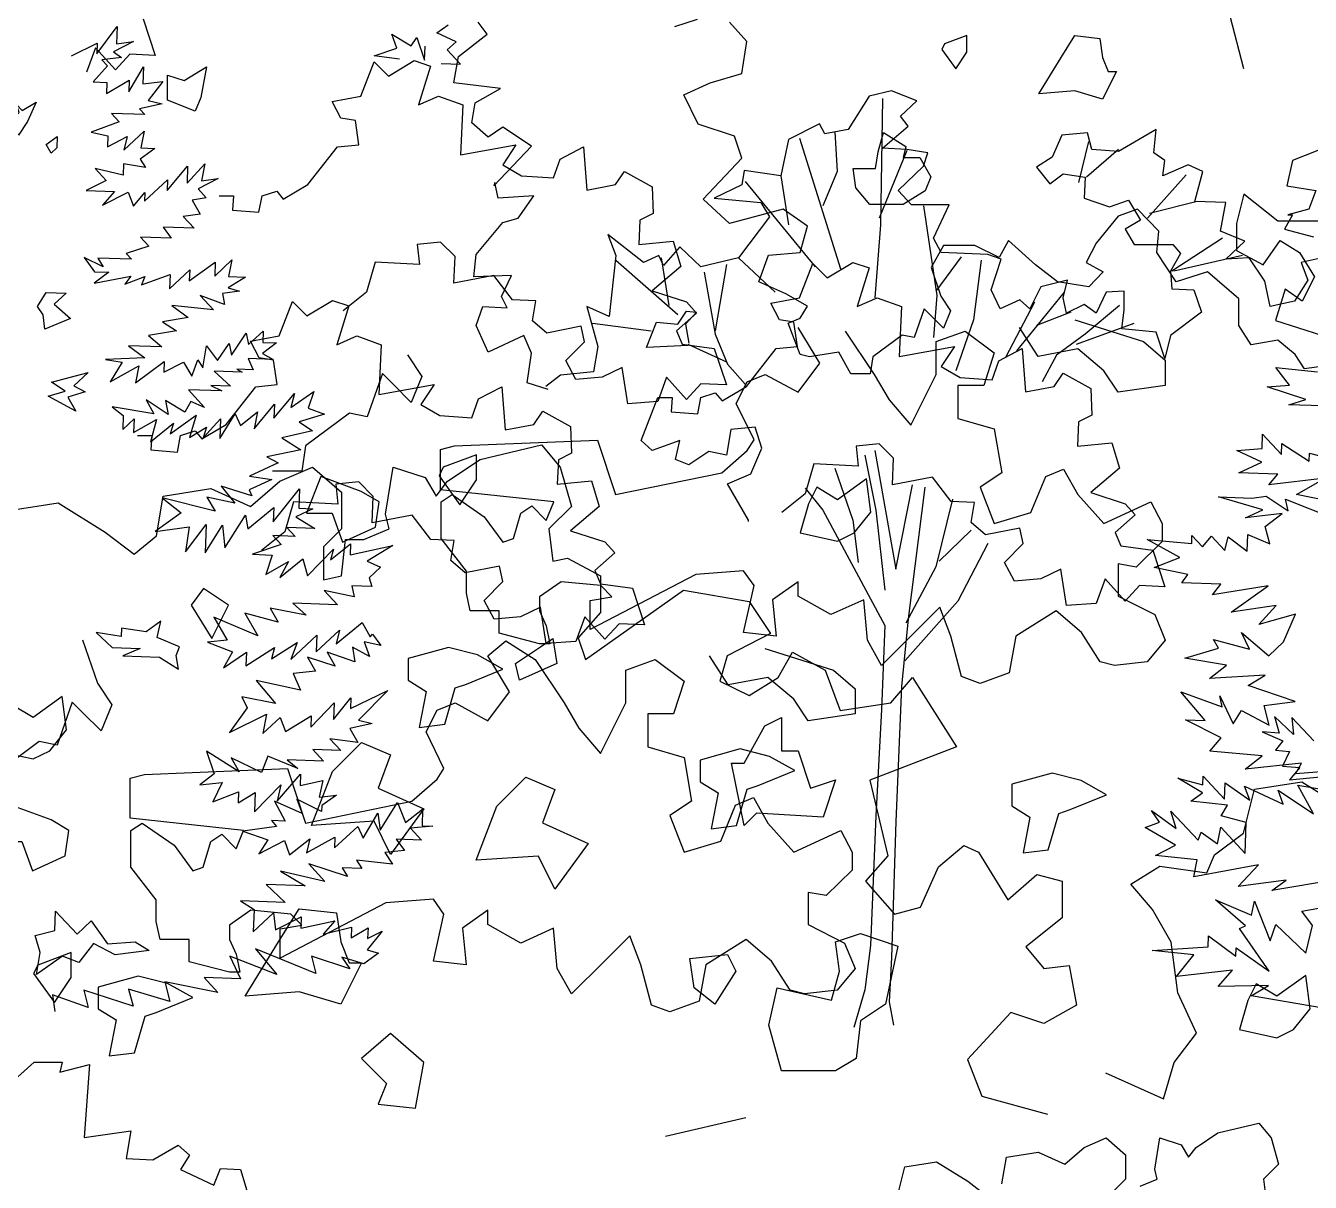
# Model space of a CAD drawing. Header units: inches. Extents: x -11 to 128, y 7 to 56.
# Drawn here: x 41.418 to 41.967, y 23.315 to 23.81 of the extents above; entities that cross this region are included whole.
import ezdxf

# ---------------------------------------------------------------- set-up
doc = ezdxf.new("R2010")
doc.units = ezdxf.units.IN
doc.header["$MEASUREMENT"] = 0
doc.layers.add('CAY', color=94, linetype='Continuous')
doc.layers.add('CAY-3', color=61, linetype='Continuous')
picture_1 = doc.add_image_def('image1.jpg', size_in_pixel=(1680, 1093))

# ---------------------------------------------------------------- blocks, each defined once
blk = doc.blocks.new('A$C76451831')
at = {"layer": 'CAY'}
for p, q in [((1479.9, 1929.8), (1538.3, 1944)), ((1538.3, 1944), (1555.9, 1922.7)), ((1288.9, 1909.2), (1320.1, 1922.7)), ((1320.1, 1922.7), (1347.8, 1898.6)), ((1389.7, 1877.9), (1396.8, 1922.7)), ((1396.8, 1922.7), (1427.4, 1912.7)), ((1448.6, 1909.2), (1479.9, 1929.8)), ((1555.9, 1922.7), (1566.6, 1885)), ((1261.1, 1885), (1288.9, 1909.2)), ((1427.4, 1912.7), (1438, 1895)), ((1438, 1895), (1448.6, 1909.2)), ((1178, 1895), (1223.4, 1902.1)), ((1223.4, 1902.1), (1261.1, 1885)), ((1347.8, 1898.6), (1347.8, 1863.8)), ((1033, 1881.5), (1077.8, 1888.5)), ((1077.8, 1888.5), (1122.6, 1860.8)), ((1171.5, 1857.3), (1178, 1895)), ((1566.6, 1885), (1545.3, 1863.8)), ((1393.2, 1863.8), (1389.7, 1877.9)), ((1122.6, 1860.8), (1150.3, 1839.6)), ((1347.8, 1863.8), (1330.7, 1846.6)), ((1369, 1853.7), (1393.2, 1863.8)), ((1545.3, 1863.8), (1548.9, 1833.1)), ((1150.3, 1839.6), (1171.5, 1857.3)), ((1347.8, 1818.9), (1351.4, 1853.7)), ((1351.4, 1853.7), (1369, 1853.7)), ((1330.7, 1846.6), (1330.7, 1815.4)), ((1548.9, 1833.1), (1563, 1836)), ((1563, 1836), (1594.3, 1818.9)), ((1330.7, 1815.4), (1347.8, 1818.9)), ((1594.3, 1818.9), (1594.3, 1784.1)), ((1580.1, 1739.3), (1673.3, 1805.4)), ((1673.3, 1805.4), (1735.8, 1794.7)), ((1735.8, 1794.7), (1756.4, 1764.1)), ((1594.3, 1784.1), (1573, 1759.9)), ((1756.4, 1764.1), (1715.1, 1742.8)), ((1573, 1759.9), (1580.1, 1739.3)), ((1715.1, 1742.8), (1708.1, 1718.6)), ((1763.5, 1722.2), (1777.1, 1746.4)), ((1777.1, 1746.4), (1808.3, 1729.3)), ((1808.3, 1729.3), (1822.5, 1690.9)), ((1708.1, 1718.6), (1735.8, 1705.1)), ((1735.8, 1705.1), (1763.5, 1722.2)), ((1870.8, 1698), (1891.4, 1722.2)), ((1891.4, 1722.2), (1933.3, 1656.1)), ((1822.5, 1690.9), (1870.8, 1698)), ((2236.3, 1685.2), (2240.6, 1669.3)), ((2254.4, 1667.9), (2236.3, 1685.2)), ((2252.8, 1684.1), (2254.4, 1667.9)), ((2273.6, 1662), (2252.8, 1684.1)), ((2224.6, 1670.4), (2244.1, 1661.9)), ((2240.6, 1669.3), (2224.6, 1670.4)), ((1933.3, 1656.1), (1850.8, 1624.3)), ((2244.1, 1661.9), (2237.2, 1653)), ((2237.2, 1653), (2250.5, 1651.6)), ((2250.5, 1651.6), (2243.7, 1637.7)), ((2243.7, 1637.7), (2260.2, 1636.6)), ((2260.2, 1636.6), (2250.4, 1624.7)), ((2250.4, 1624.7), (2279.7, 1627.6)), ((1850.8, 1624.3), (1867.9, 1552.3)), ((2206.7, 1573.9), (2217.3, 1615.8)), ((2217.3, 1615.8), (2262.1, 1622.8)), ((2262.1, 1622.8), (2306.9, 1595.1)), ((2179, 1553.2), (2206.7, 1573.9)), ((1916.2, 1541.7), (1940.4, 1562.3)), ((1940.4, 1562.3), (1954.5, 1555.8)), ((1954.5, 1555.8), (1982.2, 1510.4)), ((1867.9, 1552.3), (1846.6, 1528.1)), ((1899.1, 1503.3), (1916.2, 1541.7)), ((2099.4, 1525.5), (2127.1, 1542.6)), ((2127.1, 1542.6), (2171.9, 1536.1)), ((2171.9, 1536.1), (2179, 1553.2)), ((1982.2, 1510.4), (2010, 1534.6)), ((2010, 1534.6), (2034.1, 1528.1)), ((1846.6, 1528.1), (1874.3, 1496.9)), ((2034.1, 1528.1), (2034.1, 1493.3)), ((2120, 1501.3), (2099.4, 1525.5)), ((1874.3, 1496.9), (1899.1, 1503.3)), ((2034.1, 1493.3), (1999.3, 1465.6)), ((2137.7, 1470.1), (2120, 1501.3)), ((2144.2, 1421.7), (2137.7, 1470.1)), ((1999.3, 1465.6), (2016.4, 1445)), ((2016.4, 1445), (2040.6, 1447.9)), ((2040.6, 1447.9), (2047.7, 1410.1)), ((2161.9, 1383.3), (2144.2, 1421.7)), ((2047.7, 1410.1), (2016.4, 1392.5)), ((1985.2, 1403.1), (1943.9, 1358.2)), ((2016.4, 1392.5), (1985.2, 1403.1)), ((2140.7, 1355.6), (2161.9, 1383.3)), ((1943.9, 1358.2), (1957.5, 1323.4)), ((2130.6, 1320.8), (2140.7, 1355.6)), ((2075.2, 1345.6), (2130.6, 1320.8)), ((1957.5, 1323.4), (2020, 1306.3)), ((1732.8, 1302.8), (1656.2, 1285.1)), ((5529.1, 946.6), (5540.7, 911.8)), ((6056.8, 945.8), (6035.2, 938.9)), ((5485, 913.1), (5504.5, 939.2)), ((5504.5, 939.2), (5503.9, 922.9)), ((5770.8, 918.6), (5765.8, 931.9)), ((5765.8, 931.9), (5784.4, 920.9)), ((5808.9, 933.2), (5819.6, 940.9)), ((5827.2, 924.8), (5808.9, 933.2)), ((5460.9, 911.2), (5485.4, 923.5)), ((5483.7, 919.1), (5475.3, 895.9)), ((5502.7, 898.1), (5483.7, 919.1)), ((5485.4, 923.5), (5485, 913.1)), ((5519.9, 925), (5501, 915.3)), ((5503.9, 922.9), (5519.9, 925)), ((5749.2, 911.2), (5770.8, 918.6)), ((5784.4, 920.9), (5789.7, 928.8)), ((5789.7, 928.8), (5797.1, 907.3)), ((5797.1, 907.3), (5797.6, 920.4)), ((5818.7, 916.9), (5827.2, 924.8)), ((5508.5, 909.6), (5489.8, 907.5)), ((5489.8, 907.5), (5495.1, 901.9)), ((5501, 915.3), (5508.5, 909.6)), ((5516.4, 912.8), (5502.7, 898.1)), ((5540.7, 911.8), (5516.4, 912.8)), ((5773.1, 908.1), (5749.2, 911.2)), ((5831.4, 903.4), (5818.7, 916.9)), ((5495.1, 901.9), (5481.4, 886.5)), ((5515.5, 877.1), (5529.5, 900.7)), ((5529.5, 900.7), (5528.9, 884.8)), ((5812.9, 904), (5831.4, 903.4)), ((5481.4, 886.5), (5494.5, 886)), ((5494.1, 875.6), (5515.9, 888)), ((5494.5, 886), (5494.1, 875.6)), ((5515.9, 888), (5515.5, 877.1)), ((5528.9, 884.8), (5548, 886.9)), ((5548, 886.9), (5533.8, 868.8)), ((5533.8, 868.8), (5547.3, 865.6)), ((5498.9, 856.4), (5506.3, 848.5)), ((5530.6, 855.3), (5498.9, 856.4)), ((5547.3, 865.6), (5525.8, 860.9)), ((5525.8, 860.9), (5530.6, 855.3)), ((5506.3, 848.5), (5479.7, 838.5)), ((5479.7, 838.5), (5495.4, 835.2)), ((5495.4, 835.2), (5495.1, 824.8)), ((5495.1, 824.8), (5514, 834.6)), ((5510.8, 821.5), (5530, 839.5)), ((5514, 834.6), (5510.8, 821.5)), ((5530, 839.5), (5526.8, 823.7)), ((5540.3, 823.2), (5526.4, 812.8)), ((5526.8, 823.7), (5540.3, 823.2)), ((5510.4, 808.4), (5510, 797.5)), ((5531.5, 805), (5510.4, 808.4)), ((5526.4, 812.8), (5531.5, 805)), ((5570.9, 790), (5587.9, 808.4)), ((5587.9, 808.4), (5584.6, 792.2)), ((5510, 797.5), (5483.5, 803.9)), ((5483.5, 803.9), (5494, 792.7)), ((5552.1, 782.9), (5571.5, 806.3)), ((5571.5, 806.3), (5570.9, 790)), ((5494, 792.7), (5475, 782.9)), ((5530.4, 772.8), (5552.4, 793.3)), ((5552.4, 793.3), (5552.1, 782.9)), ((5600.5, 794.4), (5581.6, 784.6)), ((5581.6, 784.6), (5589, 776.2)), ((5584.6, 792.2), (5600.5, 794.4)), ((5475, 782.9), (5501.7, 782)), ((5501.7, 782), (5490.4, 769.2)), ((5490.4, 769.2), (5514.9, 781.5)), ((5514.9, 781.5), (5519.8, 768.2)), ((5519.8, 768.2), (5530.7, 781)), ((5530.7, 781), (5530.4, 772.8)), ((5589, 776.2), (5575.8, 773.9)), ((5575.8, 773.9), (5583.5, 760.5)), ((5583.5, 760.5), (5567.1, 758.4)), ((5577.6, 747.1), (5548.1, 748.2)), ((5548.1, 748.2), (5555.9, 737.5)), ((5567.1, 758.4), (5577.6, 747.1)), ((5526.5, 738.5), (5534.4, 730.1)), ((5555.9, 737.5), (5526.5, 738.5)), ((5534.4, 730.1), (5512.8, 723.1)), ((5512.8, 723.1), (5518.1, 717.5)), ((5472.8, 719.1), (5482.8, 705.6)), ((5491.1, 710.3), (5472.8, 719.1)), ((5518.1, 717.5), (5485.9, 718.6)), ((5485.9, 718.6), (5491.1, 710.3)), ((5573.1, 697), (5597.7, 714.7)), ((5597.3, 701.6), (5613.7, 716.9)), ((5597.7, 714.7), (5597.3, 701.6)), ((5613.7, 716.9), (5610.4, 701.1)), ((5496.3, 705.1), (5482.4, 694.7)), ((5482.4, 694.7), (5517.5, 701.6)), ((5482.8, 705.6), (5496.3, 705.1)), ((5517.5, 701.6), (5511.8, 693.7)), ((5511.8, 693.7), (5530.6, 701.2)), ((5527.6, 693.1), (5554.7, 703.1)), ((5530.6, 701.2), (5527.6, 693.1)), ((5554.2, 689.5), (5573.5, 707.4)), ((5554.7, 703.1), (5554.2, 689.5)), ((5573.5, 707.4), (5573.1, 697)), ((5626.7, 700.5), (5610, 690.2)), ((5610.4, 701.1), (5626.7, 700.5)), ((5620.8, 687.1), (5604.8, 685)), ((5610, 690.2), (5620.8, 687.1)), ((5596.1, 669.4), (5556.4, 673.5)), ((5556.4, 673.5), (5571.9, 662.1)), ((5606.7, 674.5), (5583.5, 683)), ((5583.5, 683), (5596.1, 669.4)), ((5604.8, 685), (5606.7, 674.5)), ((5571.9, 662.1), (5547.7, 658)), ((5561, 649.3), (5534.1, 644.8)), ((5547.7, 658), (5561, 649.3)), ((5629.4, 636.5), (5643.5, 649.2)), ((5643.5, 649.2), (5643.1, 638.3)), ((5534.1, 644.8), (5546.9, 634)), ((5599.9, 621.2), (5610.9, 637.2)), ((5610.9, 637.2), (5613.2, 626.2)), ((5613.2, 626.2), (5627.1, 647)), ((5627.1, 647), (5629.4, 636.5)), ((5656.2, 637.9), (5642.7, 627.9)), ((5643.1, 638.3), (5656.2, 637.9)), ((5515.2, 635.1), (5530.7, 623.7)), ((5546.9, 634), (5515.2, 635.1)), ((5586.1, 614), (5589.5, 635.2)), ((5589.5, 635.2), (5599.9, 621.2)), ((5642.7, 627.9), (5652.9, 622.1)), ((5530.7, 623.7), (5493.4, 622.2)), ((5493.4, 622.2), (5509.2, 619.4)), ((5509.2, 619.4), (5497.7, 600.8)), ((5497.7, 600.8), (5525, 616.1)), ((5521.7, 599.9), (5549.1, 620.3)), ((5525, 616.1), (5521.7, 599.9)), ((5549.1, 620.3), (5548.8, 609.9)), ((5548.8, 609.9), (5567.7, 619.6)), ((5567.7, 619.6), (5575.4, 606.2)), ((5575.4, 606.2), (5581.3, 621.9)), ((5581.3, 621.9), (5586.1, 614)), ((5618.2, 612.9), (5623.5, 610)), ((5634, 612.3), (5618.2, 612.9)), ((5629, 622.9), (5634, 612.3)), ((5652.9, 622.1), (5629, 622.9)), ((5596.8, 610.9), (5612.2, 596.8)), ((5623.5, 610), (5596.8, 610.9)), ((5603.9, 592.1), (5572.2, 593.2)), ((5572.2, 593.2), (5587.5, 576.3)), ((5612.2, 596.8), (5593.6, 597.4)), ((5593.6, 597.4), (5603.9, 592.1)), ((5653.7, 566.3), (5673.1, 589.7)), ((5669.9, 576.2), (5691.8, 591.7)), ((5673.1, 589.7), (5669.9, 576.2)), ((5691.8, 591.7), (5686.2, 575.6)), ((5499.6, 577.1), (5510.2, 568.6)), ((5539.2, 570.3), (5499.6, 577.1)), ((5552.8, 569.8), (5532, 583.7)), ((5532, 583.7), (5539.2, 570.3)), ((5568.7, 572), (5550.5, 583.1)), ((5550.5, 583.1), (5552.8, 569.8)), ((5574.5, 582.2), (5568.7, 572)), ((5587.5, 576.3), (5574.5, 582.2)), ((5634.8, 556.1), (5654.2, 579.4)), ((5654.2, 579.4), (5653.7, 566.3)), ((5686.2, 575.6), (5701.9, 570.1)), ((5510.2, 568.6), (5509.7, 555.5)), ((5509.7, 555.5), (5520.5, 565.5)), ((5520.5, 565.5), (5520, 552.4)), ((5520, 552.4), (5541.7, 564.8)), ((5541.7, 564.8), (5536, 543.7)), ((5554.9, 551.2), (5579.5, 568.9)), ((5579.5, 568.9), (5573.3, 547.8)), ((5586.4, 547.4), (5602.9, 565.4)), ((5602.3, 546.8), (5616.7, 570.3)), ((5602.9, 565.4), (5602.3, 546.8)), ((5616.7, 570.3), (5621.8, 559.3)), ((5621.8, 559.3), (5638.1, 572.3)), ((5638.1, 572.3), (5634.8, 556.1)), ((5701.9, 570.1), (5677.6, 562.8)), ((5677.6, 562.8), (5690.5, 554.2)), ((5536, 543.7), (5557.9, 561.5)), ((5557.9, 561.5), (5554.9, 551.2)), ((5573.3, 547.8), (5589.5, 557.7)), ((5589.5, 557.7), (5586.4, 547.4)), ((5690.5, 554.2), (5661.2, 547.5)), ((5661.2, 547.5), (5679.4, 536)), ((5683.6, 539.8), (5680.1, 515.6)), ((5679.4, 536), (5647, 529.4)), ((5647, 529.4), (5657.7, 523.6)), ((5657.7, 523.6), (5630.5, 510.9)), ((5680.1, 515.6), (5652.4, 515.6)), ((5651.7, 507.9), (5630, 497.8)), ((5630.5, 510.9), (5651.7, 507.9)), ((5597.6, 477.6), (5547.3, 490.2)), ((5547.3, 490.2), (5565.4, 476)), ((5589.9, 491), (5597.6, 477.6)), ((5616.4, 485.1), (5589.9, 491)), ((5632.6, 492.3), (5603.4, 501.4)), ((5603.4, 501.4), (5616.4, 485.1)), ((5630, 497.8), (5632.6, 492.3)), ((5653, 467.5), (5678.1, 498.8)), ((5678.1, 498.8), (5677.5, 480.3)), ((5628.7, 460.7), (5653.5, 481.1)), ((5653.5, 481.1), (5653, 467.5)), ((5690.6, 479.8), (5674.5, 472.2)), ((5677.5, 480.3), (5690.6, 479.8)), ((5565.4, 476), (5540.7, 458.3)), ((5606.8, 442.8), (5626.5, 473.9)), ((5626.5, 473.9), (5628.7, 460.7)), ((5674.5, 472.2), (5692.6, 461.1)), ((5540.7, 458.3), (5573.1, 462.6)), ((5569.5, 438.7), (5589, 464.8)), ((5573.1, 462.6), (5569.5, 438.7)), ((5589, 464.8), (5588.1, 438)), ((5588.1, 438), (5604.8, 464.2)), ((5604.8, 464.2), (5606.8, 442.8)), ((5652.5, 454.4), (5660.4, 445.9)), ((5673.8, 453.6), (5652.5, 454.4)), ((5665.9, 462.1), (5673.8, 453.6)), ((5692.6, 461.1), (5665.9, 462.1)), ((5660.4, 445.9), (5633.3, 436.5)), ((5685.6, 416.1), (5710.5, 441.5)), ((5707.5, 431.2), (5726.6, 446.4)), ((5710.5, 441.5), (5707.5, 431.2)), ((5726.6, 446.4), (5726.2, 435.9)), ((5726.2, 435.9), (5766.8, 445)), ((5766.8, 445), (5742.3, 429.9)), ((5633.3, 436.5), (5651.9, 435.8)), ((5651.9, 435.8), (5645.8, 417.4)), ((5645.8, 417.4), (5667.5, 429.8)), ((5659.3, 414.3), (5681.2, 432.1)), ((5667.5, 429.8), (5659.3, 414.3)), ((5681.2, 432.1), (5685.6, 416.1)), ((5742.3, 429.9), (5755.2, 424.1)), ((5755.2, 424.1), (5744.5, 414)), ((5746.9, 405.8), (5727.9, 406.4)), ((5727.9, 406.4), (5730.2, 395.9)), ((5744.5, 414), (5746.9, 405.8)), ((5701.4, 401.9), (5714.1, 388.3)), ((5730.2, 395.9), (5701.4, 401.9)), ((5625.9, 380.5), (5638.3, 358.8)), ((5657.8, 371.7), (5625.9, 380.5)), ((5650.1, 385.1), (5657.8, 371.7)), ((5684.3, 378.5), (5650.1, 385.1)), ((5714.1, 388.3), (5671.6, 389.8)), ((5671.6, 389.8), (5684.3, 378.5)), ((5596.3, 376.6), (5609.2, 354.8)), ((5638.3, 358.8), (5596.3, 376.6)), ((5712.8, 351.2), (5737.6, 371.6)), ((5737.6, 371.6), (5745.2, 357.8)), ((5609.2, 354.8), (5590.5, 352.7)), ((5669.7, 336.4), (5694.5, 359.5)), ((5694, 343.7), (5716, 364.2)), ((5694.5, 359.5), (5694, 343.7)), ((5716, 364.2), (5712.8, 351.2)), ((5745.2, 357.8), (5747.6, 360.4)), ((5747.6, 360.4), (5755.4, 349.7)), ((5590.5, 352.7), (5614.2, 343.7)), ((5614.2, 343.7), (5605.5, 328.2)), ((5605.5, 328.2), (5627.4, 343.3)), ((5626.9, 330.2), (5654.2, 347.8)), ((5627.4, 343.3), (5626.9, 330.2)), ((5651.2, 337), (5675.7, 352.5)), ((5654.2, 347.8), (5651.2, 337)), ((5675.7, 352.5), (5669.7, 336.4)), ((5730.8, 334.2), (5704.4, 343.3)), ((5704.4, 343.3), (5712.1, 329.9)), ((5744.6, 339.2), (5728.6, 347.9)), ((5728.6, 347.9), (5730.8, 334.2)), ((5755.4, 349.7), (5739.6, 353)), ((5739.6, 353), (5744.6, 339.2)), ((5712.1, 329.9), (5685.6, 338.5)), ((5685.6, 338.5), (5693.3, 325.1)), ((5693.3, 325.1), (5672, 323.1)), ((5672, 323.1), (5679.1, 307)), ((5636.8, 316.2), (5655.1, 294.3)), ((5679.1, 307), (5636.8, 316.2)), ((5726.5, 289.5), (5762, 306.9)), ((5762, 306.9), (5734.3, 278.4)), ((5623.2, 300.8), (5628.2, 290.2)), ((5655.1, 294.3), (5623.2, 300.8)), ((5688.7, 271.8), (5710.9, 295)), ((5710.3, 279.2), (5726.9, 299.9)), ((5710.9, 295), (5710.3, 279.2)), ((5726.9, 299.9), (5726.5, 289.5)), ((5628.2, 290.2), (5611.5, 266.8)), ((5611.5, 266.8), (5646.6, 284.1)), ((5646.6, 284.1), (5643.2, 265.7)), ((5664.6, 267.6), (5689.1, 282.7)), ((5689.1, 282.7), (5688.7, 271.8)), ((5643.2, 265.7), (5659.6, 281)), ((5659.6, 281), (5664.6, 267.6)), ((5747.3, 275.2), (5725.9, 270.5)), ((5725.9, 270.5), (5733.6, 257.1)), ((5734.3, 278.4), (5747.3, 275.2)), ((5733.6, 257.1), (5706.9, 260.7)), ((5706.9, 260.7), (5717.4, 249.5)), ((5620.7, 229.3), (5589.6, 249)), ((5589.6, 249), (5596.6, 227.4)), ((5717.4, 249.5), (5690.7, 250.4)), ((5690.7, 250.4), (5700.8, 239.6)), ((5641.9, 228.5), (5613, 242.7)), ((5613, 242.7), (5620.7, 229.3)), ((5647.9, 244.2), (5641.9, 228.5)), ((5676.5, 232.3), (5647.9, 244.2)), ((5700.8, 239.6), (5666.4, 240.8)), ((5666.4, 240.8), (5676.5, 232.3)), ((5596.6, 227.4), (5583.1, 217)), ((5656.8, 201.3), (5679, 227.2)), ((5679, 227.2), (5678.7, 216.4)), ((5678.7, 216.4), (5700.1, 221.1)), ((5700.1, 221.1), (5696.9, 205.3)), ((5583.1, 217), (5604.4, 219)), ((5604.4, 219), (5595.6, 200.7)), ((5595.6, 200.7), (5620, 210.3)), ((5620, 210.3), (5619.6, 199.9)), ((5619.6, 199.9), (5635.8, 209.7)), ((5635.2, 191.1), (5660.1, 217)), ((5635.8, 209.7), (5635.2, 191.1)), ((5660.1, 217), (5656.8, 201.3)), ((5654.1, 201.4), (5664.3, 182.4)), ((5680.4, 189.6), (5654.1, 201.4)), ((5699.1, 191.6), (5675.5, 203.3)), ((5675.5, 203.3), (5680.4, 189.6)), ((5696.9, 205.3), (5713.2, 207)), ((5699.3, 197.1), (5699.1, 191.6)), ((5713.2, 207), (5699.3, 197.1)), ((5754.7, 173.8), (5771.4, 200)), ((5771.4, 200), (5778.9, 181.1)), ((5738.5, 166.2), (5752.5, 189.8)), ((5752.5, 189.8), (5754.7, 173.8)), ((5778.9, 181.1), (5795.2, 193.7)), ((5795.2, 193.7), (5794.7, 177.9)), ((5656, 177.3), (5624.1, 172.9)), ((5624.1, 172.9), (5647.8, 164.4)), ((5651.2, 182.9), (5656, 177.3)), ((5664.3, 182.4), (5651.2, 182.9)), ((5711.5, 156.8), (5733.5, 177.3)), ((5733.5, 177.3), (5738.5, 166.2)), ((5805.1, 177.5), (5783.7, 175.5)), ((5783.7, 175.5), (5794.2, 164.3)), ((5794.7, 177.9), (5805.1, 177.5)), ((5647.8, 164.4), (5639.2, 151.1)), ((5639.2, 151.1), (5663.7, 163.9)), ((5663.7, 163.9), (5668.6, 150.1)), ((5668.6, 150.1), (5687.7, 165.3)), ((5684.6, 152.2), (5711.8, 167.2)), ((5687.7, 165.3), (5684.6, 152.2)), ((5711.8, 167.2), (5711.5, 156.8)), ((5794.2, 164.3), (5770.2, 165.1)), ((5770.2, 165.1), (5778, 154.4)), ((5778, 154.4), (5759.3, 152.4)), ((5759.3, 152.4), (5766.7, 141.2)), ((5723.7, 129.6), (5686.9, 141.7)), ((5686.9, 141.7), (5702.2, 124.9)), ((5737.5, 137.3), (5718.5, 137.9)), ((5718.5, 137.9), (5723.7, 129.6)), ((5766.7, 141.2), (5732.4, 145.1)), ((5732.4, 145.1), (5737.5, 137.3)), ((5702.2, 124.9), (5659.9, 134.5)), ((5659.9, 134.5), (5683.5, 120.6)), ((5646.4, 121.9), (5664.3, 104.9)), ((5683.5, 120.6), (5646.4, 121.9)), ((5621.8, 106.4), (5634.7, 98.2)), ((5664.3, 104.9), (5621.8, 106.4)), ((5634.7, 98.2), (5633.9, 77)), ((5633.9, 77), (5653.1, 94.9)), ((5653.1, 94.9), (5655.3, 78.9)), ((5655.3, 78.9), (5679.7, 91.2)), ((5679.7, 91.2), (5679.3, 80.4)), ((5679.3, 80.4), (5711.8, 87.4)), ((5711.8, 87.4), (5700.4, 74.6)), ((5700.4, 74.6), (5727.4, 81.4)), ((5727.4, 81.4), (5727.1, 71)), ((5727.1, 71), (5743.3, 80.8)), ((5756.7, 77.6), (5742.5, 59.6)), ((5743.3, 80.8), (5742.9, 70.4)), ((5742.9, 70.4), (5756.7, 77.6)), ((5656.5, 36.3), (5611.8, 53.7)), ((5611.8, 53.7), (5621.9, 32)), ((5693.7, 37.2), (5636.1, 60.6)), ((5636.1, 60.6), (5656.5, 36.3)), ((5726, 41.5), (5689.3, 53.7)), ((5689.3, 53.7), (5693.7, 37.2)), ((5739.3, 46.5), (5718.3, 52.7)), ((5718.3, 52.7), (5726, 41.5)), ((5753.3, 56.5), (5739.3, 46.5)), ((5742.5, 59.6), (5753.3, 56.5)), ((5600.2, 19.2), (5549.8, 29.1)), ((5549.8, 29.1), (5554.6, 10.4)), ((5621.9, 32), (5587.1, 33.3)), ((5587.1, 33.3), (5600.2, 19.2)), ((5476.9, 4.9), (5442.9, 17)), ((5442.9, 17), (5445, 1)), ((5472.5, 21.4), (5476.9, 4.9)), ((5519.5, 6.1), (5472.5, 21.4)), ((5515.1, 22.2), (5519.5, 6.1)), ((5554.6, 10.4), (5515.1, 22.2))]:
    blk.add_line(p, q, dxfattribs=at)
for points in [[(1240.2, 1791.1), (1216.4, 1806.9), (1204.5, 1791.1), (1224.3, 1759.4)], [(1537.1, 1751.5), (1548.9, 1759.4), (1552.9, 1735.6), (1517.3, 1719.8), (1513.3, 1735.6)], [(1085.8, 1672.3), (1081.8, 1704), (1054.1, 1684.2), (1034.3, 1696), (1026.4, 1680.2), (1018.5, 1652.5), (1054.1, 1644.6), (1069.9, 1652.5)], [(1750.8, 1676.2), (1766.7, 1684.2), (1766.7, 1652.5), (1782.5, 1652.5), (1794.4, 1616.8), (1818.1, 1624.8), (1806.3, 1589.1), (1742.9, 1593.1), (1731.1, 1581.2), (1719.2, 1640.6), (1731.1, 1640.6)], [(1339.1, 1632.7), (1366.8, 1660.4), (1394.5, 1648.5), (1382.7, 1616.8), (1426.2, 1597), (1394.5, 1553.5), (1378.7, 1585.2), (1319.3, 1581.2)], [(1287.7, 1470.3), (1307.5, 1502), (1343.1, 1498), (1347, 1470.3), (1355, 1450.5), (1366.8, 1450.5), (1347, 1410.9), (1307.5, 1422.8), (1256, 1418.8)], [(1754.8, 1391.1), (1762.7, 1426.7), (1814.2, 1414.8), (1822.1, 1442.6), (1818.1, 1470.3), (1841.9, 1478.2), (1877.5, 1466.3), (1865.7, 1410.9), (1841.9, 1395), (1837.9, 1359.4), (1818.1, 1347.5), (1766.7, 1347.5)], [(1058.5, 1448.2), (1054.5, 1440.3), (1074.3, 1412.6), (1090.2, 1436.3), (1090.2, 1460.1)], [(1683.5, 1426.7), (1679.6, 1454.5), (1715.2, 1458.4), (1723.1, 1442.6), (1703.3, 1410.9)], [(2270.1, 1406.6), (2266.2, 1438.3), (2238.4, 1418.5), (2218.7, 1430.3), (2210.7, 1414.5), (2202.8, 1386.8), (2238.4, 1378.9), (2254.3, 1386.8)], [(1418.3, 1311.9), (1426.2, 1355.4), (1394.5, 1383.2), (1366.8, 1359.4), (1390.6, 1335.6), (1382.7, 1315.8)], [(5552.4, 869.2), (5552.4, 892.9), (5568.2, 887.7), (5589.3, 900.9), (5584, 871.8), (5578.8, 858.6)], [(5402.6, 849.4), (5411, 857.2), (5408.6, 865), (5413.8, 859.4), (5427.2, 867.1), (5418.9, 848.8), (5410.3, 835.9)], [(5433.8, 664.7), (5428.6, 672.6), (5436.8, 685.9), (5455.8, 685.2), (5444.5, 674.7), (5459.9, 661), (5435.5, 651)], [(5441.9, 600.5), (5476.7, 609.7), (5463.1, 597), (5473.8, 591.2), (5457.3, 586.3), (5465, 572.9), (5438.7, 587), (5454.8, 591.9)], [(1037.6, 376.9), (1009.9, 384), (971.5, 373.4), (971.5, 352.7), (988.6, 342.1), (982.2, 307.9), (1006.3, 310.8), (1016.4, 345.6), (1027, 349.2), (1061.8, 363.3)], [(5560.6, 340.2), (5563.6, 348.2), (5542.6, 357.1), (5545.9, 372.9), (5532, 362.5), (5508.5, 366), (5508.2, 358.3), (5484.4, 361.9), (5499.7, 347.7), (5526.4, 346.8), (5509.9, 339.7), (5544.7, 338.5), (5562.9, 327)], [(5431.1, 57.3), (5426.2, 73.3), (5445, 78.1), (5445.6, 96.7), (5466.2, 74.6), (5479.7, 87.3), (5495.3, 65.5), (5521.6, 67.3), (5535, 59.1), (5502.6, 54.8), (5481.7, 65.9), (5467.9, 47.8), (5452.3, 53.8), (5427.7, 36.1)]]:
    blk.add_lwpolyline(points, close=True, dxfattribs=at)
for points in [[(530, 749.3), (509.9, 755.6), (514.2, 784.1), (506.8, 800.9), (473, 785.1), (461.4, 810.4), (467.7, 828.4), (490.9, 827.3), (485.7, 837.9), (495.2, 857.9), (459.3, 856.8), (461.4, 877.9), (486.7, 908.5), (501.5, 912.7), (516.3, 933.8), (482.5, 931.7), (479.3, 946.5), (478.3, 943.3), (514.2, 981.3), (486.7, 999.2), (473, 989.7), (457.2, 1003.4), (460.4, 1022.4), (484.6, 1036.1), (440.3, 1041.4), (444.5, 1066.7), (472, 1087.8), (463.5, 1099.4)], [(1026.7, 1330.4), (1055.2, 1355.7), (1081.6, 1355.7), (1079.5, 1346.2), (1107.9, 1353.6), (1102.7, 1284), (1147, 1290.3), (1142.7, 1263.9), (1168.1, 1262.9), (1192.3, 1276.6), (1202.9, 1267.1), (1194.4, 1253.4), (1226.1, 1238.6), (1232.4, 1254.5), (1251.4, 1253.4), (1257.7, 1233.4)], [(1263, 977.1), (1238.7, 967.6), (1233.4, 943.3), (1260.9, 939.1), (1254.5, 921.2), (1234.5, 915.9), (1238.7, 915.9), (1231.3, 902.2), (1258.8, 894.8)], [(1267.2, 874.8), (1247.2, 870.5), (1253.5, 853.7)], [(1877.3, 1228.2), (1884.3, 1256.1), (1914.2, 1260.8), (1944.1, 1242.4), (1962.6, 1228.2)], [(1976.7, 1240), (1981, 1265.2), (2011.3, 1269.9), (2036.5, 1258.5), (2054.9, 1274.6), (2075.8, 1283.7), (2094.3, 1267.5), (2094.3, 1244.3), (2082.9, 1232.9)], [(2108.4, 1237.6), (2124.5, 1244.3), (2122.2, 1253.8), (2126.9, 1283.7), (2147.3, 1277), (2154.4, 1265.2), (2161.5, 1274.6), (2182.3, 1288.4), (2221.2, 1297.8), (2233, 1283.7), (2240.1, 1258.5), (2225.9, 1244.3), (2228.3, 1223.9)], [(1279.1, 158.1), (1199.4, 171.8), (1216.1, 181.6), (1168, 180.6), (1181.7, 196.4), (1128.5, 190.1), (1145, 210.9), (1105.3, 215), (1158.5, 218.6), (1158.8, 229), (1184.9, 209.5), (1185.2, 217.6), (1216.5, 195.2), (1188.5, 236.1), (1194, 238.6), (1165.5, 263.2), (1199.8, 248.8), (1202.6, 261.9), (1217.6, 224.2), (1223.1, 239.9), (1251.6, 212.6), (1257.9, 238.7), (1247.6, 252.6), (1274.4, 257.1)], [(1283.5, 283.1), (1219.2, 272.2), (1232.7, 282.1), (1187.2, 276), (1206.5, 296.7), (1144.9, 285.2), (1148.2, 301.4), (1108.5, 305.5), (1127.4, 315.3), (1098.5, 332.2), (1112.3, 337.1), (1104.5, 348.3), (1127.9, 331.1), (1123.1, 347.6), (1148.9, 320), (1151.8, 327.6), (1167.3, 316.6), (1170.6, 332.4), (1193.7, 307.5), (1194.8, 337), (1171, 343.2), (1176.8, 353.5), (1142, 357.4), (1153.2, 365.2), (1129.6, 379.1), (1153.4, 372.9), (1153.7, 381), (1174.2, 359), (1174.8, 374.8), (1198.2, 358.2), (1193.2, 371.5), (1229.8, 354.3), (1225.3, 367.6), (1258.9, 345.2), (1244, 372.4), (1302.2, 362.7)], [(1311.2, 388.7), (1241.7, 383.4), (1247.5, 393.6), (1193.8, 387.8), (1210.1, 400.4), (1160, 404.8), (1170.8, 417.6), (1137, 434.6), (1155.6, 434), (1132.5, 461.5), (1171.9, 447), (1169.5, 457.5), (1182.2, 430.8), (1190.3, 443.7), (1216.6, 429.6), (1211.8, 448.3), (1241.4, 452.3), (1196.6, 467.5), (1212.8, 477.3), (1159.7, 474.2), (1176, 486.8), (1136.3, 493.6), (1168.4, 502.9), (1163.7, 511.2), (1197.8, 501.9), (1190.2, 518), (1216.2, 495.8), (1230.2, 508.9), (1241.6, 535.3), (1206.8, 525.6), (1223.3, 543.6), (1180.5, 537.4), (1215.8, 562.4), (1162.5, 553.9), (1170.5, 564), (1133.4, 565.3), (1139.1, 573.3), (1107.2, 579.8), (1131.5, 589.4), (1100.4, 606.4), (1142.9, 602.6), (1143.1, 610.3), (1153.2, 599.5), (1161.7, 609.7), (1174.4, 596.1), (1177.5, 609.1), (1195.6, 595.3), (1196.2, 611.2), (1217.2, 602.3), (1212.8, 618.8), (1229.1, 631.3), (1194, 627.1), (1210.6, 634.7), (1168.4, 647.1), (1200.1, 646), (1213.8, 647.7), (1234.6, 633.9), (1232.3, 644.8), (1276.9, 627)], [(1287.8, 640.2), (1242.8, 649.4), (1270.1, 664.8), (1216.4, 658.5), (1224.9, 668.7), (1187.8, 670), (1209.5, 680.1), (1185.8, 691.3), (1209.9, 693.2), (1210.4, 706.8), (1228.3, 687.6), (1228.7, 698), (1254.8, 681.2), (1255.1, 688.9), (1289.2, 680)], [(1267.1, 733.8), (1235.4, 734.9), (1251.4, 739.8), (1214.7, 752), (1236, 753.5), (1223, 770.3), (1262.8, 766.2)], [(1253.5, 853.7), (1240.8, 833.6), (1217.6, 828.4), (1212.4, 852.6), (1197.6, 874.8), (1175.4, 873.7), (1193.4, 890.6), (1170.2, 900.1), (1175.4, 927.5), (1145.9, 928.6), (1153.3, 957), (1139.6, 963.4), (1115.3, 952.8), (1117.4, 967.6), (1106.9, 975), (1109, 997.1), (1073.1, 976), (1047.8, 978.1), (1043.6, 993.9), (1019.3, 991.8), (1009.9, 970.7), (995.1, 961.2), (1007.7, 945.4), (1020.4, 954.9), (1041.5, 951.8), (1040.4, 931.7), (1064.7, 923.3), (1082.6, 929.6), (1094.2, 910.6), (1079.5, 902.2), (1087.9, 887.4), (1124.8, 887.4), (1132.2, 879), (1122.7, 862.1), (1123.8, 845.2), (1144.9, 844.2), (1152.2, 823.1), (1122.7, 800.9), (1117.4, 778.8), (1109, 804.1), (1076.3, 807.3), (1078.4, 825.2), (1078.4, 843.1), (1061.5, 842.1), (1052, 822), (1040.4, 830.5), (1023.6, 822), (1020.4, 836.8), (1024.6, 853.7), (999.3, 847.3), (988.8, 826.2), (979.3, 834.7), (960.3, 826.2), (951.8, 844.2), (961.3, 873.7), (948.7, 877.9), (904.4, 880), (897, 893.7), (911.8, 925.4), (875.9, 925.4), (863.3, 939.1), (887.5, 962.3), (891.7, 975), (871.7, 978.1), (848.5, 979.2), (872.7, 1000.3), (865.4, 1009.8), (881.2, 1024.5), (856.9, 1034), (835.8, 1028.7), (815.8, 997.1), (793.6, 992.9), (788.4, 1002.4), (758.8, 987.6), (751.5, 952.8), (716.7, 958.1), (714.5, 944.4), (688.2, 931.7), (732.5, 927.5), (740.9, 913.8), (711.4, 874.8), (675.5, 866.3), (655.5, 885.3), (639.7, 867.4), (635.4, 876.9), (620.7, 870.5), (586.9, 896.9), (594.3, 876.9), (588, 818.9), (566.9, 828.4), (577.4, 790.4), (573.2, 766.1), (541.6, 763), (527.9, 752.4)], [(848.5, 1026.6), (846.4, 906.4), (841.1, 836.8)], [(803.1, 995), (805.2, 957), (791.5, 924.3)], [(769.4, 988.7), (808.4, 864.2)], [(1044.7, 985.5), (1035.2, 946.5)], [(871.7, 977.1), (845.3, 912.7)], [(1073.1, 978.1), (1042.6, 951.8)], [(717.7, 947.5), (784.2, 866.3)], [(751.5, 952.8), (758.8, 906.4)], [(1137.5, 953.9), (1100.6, 912.7)], [(887.5, 924.3), (900.2, 838.9), (897, 798.8)], [(1148, 928.6), (1102.7, 917)], [(1172.3, 893.7), (1123.8, 862.1)], [(594.3, 872.7), (653.4, 821)], [(634.4, 741.9), (648.1, 741.9), (647, 728.2), (672.4, 726.1), (675.5, 741.9), (689.2, 746.1), (695.6, 738.7), (718.8, 752.4), (747.2, 788.3), (767.3, 790.4), (764.1, 813.6), (750.4, 815.7), (742, 831.5), (769.4, 836.8), (782, 869.5), (795.8, 855.8), (820, 870.5), (835.8, 865.3), (824.2, 828.4), (843.2, 836.8), (866.4, 828.4), (864.3, 780.9), (917, 790.4), (904.4, 771.4), (922.3, 760.9), (952.9, 758.7), (959.2, 776.7), (981.4, 788.3), (984.5, 747.1), (1012, 752.4), (1020.4, 765.1), (1046.8, 750.3), (1047.8, 725), (1035.2, 718.7), (1034.1, 695.5), (1066.8, 698.6), (1074.2, 674.4), (1046.8, 651.2), (1079.5, 640.6), (1089, 630.1), (1070, 613.2), (1075.2, 600.5), (1105.8, 596.3), (1117.4, 561.5), (1093.2, 562.6), (1079.5, 547.8), (1060.5, 568.9), (1052, 545.7), (1023.6, 543.6), (1018.3, 578.4), (999.3, 568.9), (974, 566.8), (964.5, 584.7), (982.4, 602.7), (979.3, 617.4), (946.6, 611.1), (932.9, 622.7), (936, 641.7), (913.9, 642.7), (895.9, 665.9), (858, 658.6), (859, 683.9), (845.3, 697.6), (823.2, 695.5), (825.3, 676.5), (783.1, 678.6), (774.7, 650.1), (752.5, 632.2)], [(637.6, 874.8), (644.9, 829.4)], [(711.4, 874.8), (746.2, 842.1)], [(923.4, 875.8), (899.1, 843.1)], [(942.4, 872.7), (935, 815.7), (918.1, 767.2)], [(1191.3, 876.9), (1125.9, 862.1)], [(678.7, 861.1), (689.2, 802), (700.8, 773.5), (717.7, 754.5)], [(699.8, 868.4), (689.2, 805.2)], [(993, 832.6), (965.6, 779.8)], [(1021.5, 842.1), (976.1, 786.2)], [(5441.4, 818.5), (5436.7, 826.9), (5447.4, 834.6), (5447, 823.8), (5441.4, 818.5)], [(662.9, 791.4), (623.8, 789.3), (633.3, 813.6), (653.4, 811.5), (661.8, 824.1), (671.3, 823.1), (660.8, 811.5), (663.9, 793.6)], [(1027.8, 823.1), (995.1, 810.4)], [(1074.2, 829.4), (1041.5, 802), (1014.1, 782), (1000.4, 756.6)], [(572.2, 812.5), (628.1, 805.2)], [(1033.1, 792.5), (1087.9, 812.5)], [(662.9, 792.5), (699.8, 775.6)], [(720.9, 623.7), (720.9, 624.8), (700.8, 659.6), (723, 669.1), (733.5, 693.4), (727.2, 713.4), (704, 711.3), (699.8, 687), (682.9, 690.2), (663.9, 677.5), (651.3, 682.8), (655.5, 700.7), (629.1, 691.2), (618.6, 700.7), (634.4, 741.9)], [(831.6, 687), (842.2, 634.3), (850.6, 558.4)], [(841.1, 691.2), (861.1, 578.4), (877, 658.6)], [(803.1, 674.4), (820, 624.8), (825.3, 584.7)], [(774.7, 655.4), (791.5, 634.3), (850.6, 524.6), (847.4, 444.5), (842.2, 343.2), (836.9, 219.8), (831.6, 177.6), (821.1, 141.8)], [(888.6, 656.4), (872.7, 530.9), (866.4, 466.6), (861.1, 337.9), (856.9, 208.2), (854.8, 166), (859, 143.9)], [(914.9, 644.8), (899.1, 580.5), (870.6, 526.7)], [(932.9, 615.3), (902.3, 585.8)], [(948.7, 602.7), (920.2, 547.8), (869.6, 490.9)]]:
    blk.add_lwpolyline(points, dxfattribs=at)
at = {"layer": 'CAY-3'}
for p, q in [((6577.4, 899), (6564.2, 949.2)), ((6173.4, 618.5), (6152.8, 652.7)), ((6197.6, 649.2), (6225.3, 607.9)), ((6284.2, 639.1), (6312, 649.2)), ((6312, 649.2), (6339.7, 628.5)), ((6381.5, 625), (6363.8, 652.7)), ((6416.3, 659.8), (6481.8, 639.1)), ((6284.2, 607.9), (6284.2, 639.1)), ((6481.8, 639.1), (6502.4, 621.4)), ((5780.9, 626.5), (5794.5, 605.9)), ((6339.7, 628.5), (6329.6, 597.3)), ((6419.3, 632.1), (6381.5, 625)), ((6444, 611.4), (6419.3, 632.1)), ((6152.8, 590.8), (6173.4, 618.5)), ((6502.4, 621.4), (6502.4, 597.3)), ((5756.9, 608.7), (5742.6, 567.5)), ((5766.8, 598.8), (5756.9, 608.7)), ((5794.5, 605.9), (5784.5, 581.1)), ((6093.8, 580.2), (6104.4, 600.8)), ((6104.4, 600.8), (6121.5, 607.9)), ((6121.5, 607.9), (6152.8, 590.8)), ((6225.3, 607.9), (6239.4, 583.7)), ((6260.1, 559.5), (6284.2, 607.9)), ((6457.6, 590.8), (6444, 611.4)), ((5784.5, 581.1), (5766.8, 598.8)), ((6304.9, 597.3), (6304.9, 566)), ((6329.6, 597.3), (6304.9, 597.3)), ((6502.4, 597.3), (6457.6, 590.8)), ((6110.9, 545.4), (6093.8, 580.2)), ((6239.4, 583.7), (6260.1, 559.5)), ((5725.5, 571.1), (5683.6, 539.8)), ((5742.6, 567.5), (5725.5, 571.1)), ((6304.9, 566), (6339.7, 556)), ((6339.7, 556), (6346.7, 514.1)), ((5812.2, 536.3), (5825.7, 539.8)), ((5825.7, 539.8), (5961.9, 545.3)), ((5961.9, 545.3), (5979, 493.4)), ((6104.4, 535.3), (6110.9, 545.4)), ((5812.2, 497.9), (5812.2, 536.3)), ((6080.2, 514.1), (6104.4, 535.3)), ((5979, 493.4), (6080.2, 514.1)), ((6346.7, 514.1), (6326.1, 500.5)), ((6388.6, 510.6), (6405.7, 517.6)), ((6405.7, 517.6), (6419.3, 493.4)), ((86.7, 510.8), (100.8, 469.5)), ((472.7, 495.7), (489.8, 509.9)), ((489.8, 509.9), (517.5, 492.2)), ((736.2, 502.8), (801.7, 482.1)), ((6374.5, 476.3), (6388.6, 510.6)), ((493.3, 461.5), (472.7, 495.7)), ((517.5, 492.2), (545.2, 450.9)), ((604.1, 482.1), (631.9, 492.2)), ((631.9, 492.2), (659.6, 471.5)), ((701.4, 468), (683.7, 495.7)), ((5920.1, 486.4), (5812.2, 497.9)), ((5812.8, 486.4), (5823.4, 493.4)), ((5823.4, 493.4), (5854, 472.2)), ((6326.1, 500.5), (6339.7, 465.7)), ((6419.3, 493.4), (6444, 465.7)), ((604.1, 450.9), (604.1, 482.1)), ((801.7, 482.1), (822.3, 464.4)), ((5812.8, 451.6), (5812.8, 486.4)), ((5888.8, 475.7), (5899.4, 482.8)), ((5899.4, 482.8), (5913, 468.7)), ((5913, 468.7), (5920.1, 486.4)), ((6444, 465.7), (6488.8, 486.4)), ((6488.8, 486.4), (6499.5, 465.7)), ((100.8, 469.5), (114.4, 448.9)), ((659.6, 471.5), (649.5, 440.3)), ((739.2, 475.1), (701.4, 468)), ((763.9, 454.4), (739.2, 475.1)), ((5854, 472.2), (5871.7, 448)), ((5881.7, 451.6), (5888.8, 475.7)), ((6339.7, 465.7), (6374.5, 476.3)), ((6499.5, 465.7), (6499.5, 448.6)), ((472.7, 433.8), (493.3, 461.5)), ((777.5, 433.8), (763.9, 454.4)), ((822.3, 464.4), (822.3, 440.3)), ((76.8, 451.7), (62.5, 410.5)), ((86.7, 441.8), (76.8, 451.7)), ((104.4, 424.1), (86.7, 441.8)), ((114.4, 448.9), (104.4, 424.1)), ((413.7, 423.2), (424.3, 443.8)), ((424.3, 443.8), (441.4, 450.9)), ((441.4, 450.9), (472.7, 433.8)), ((545.2, 450.9), (559.3, 426.7)), ((580, 402.5), (604.1, 450.9)), ((5836.9, 420.3), (5812.8, 451.6)), ((5871.7, 448), (5881.7, 451.6)), ((6499.5, 448.6), (6474.7, 424.4)), ((624.8, 440.3), (624.8, 409)), ((649.5, 440.3), (624.8, 440.3)), ((822.3, 440.3), (777.5, 433.8)), ((430.8, 388.4), (413.7, 423.2)), ((559.3, 426.7), (580, 402.5)), ((5836.9, 399.6), (5836.9, 420.3)), ((6055.5, 417.4), (5954.9, 364.8)), ((6100.9, 420.9), (6055.5, 417.4)), ((6110.9, 406.7), (6100.9, 420.9)), ((6457.6, 427.4), (6457.6, 396.7)), ((6474.7, 424.4), (6457.6, 427.4)), ((45.4, 414.1), (3.5, 382.8)), ((62.5, 410.5), (45.4, 414.1)), ((624.8, 409), (659.6, 399)), ((5927.1, 410.3), (5906.5, 396.1)), ((5964.9, 406.7), (5927.1, 410.3)), ((5975.5, 396.1), (5964.9, 406.7)), ((6100.9, 361.9), (6110.9, 406.7)), ((6152.8, 410.3), (6128.6, 393.2)), ((6152.8, 396.7), (6152.8, 410.3)), ((659.6, 399), (666.6, 357.1)), ((5840.5, 382.5), (5836.9, 399.6)), ((5906.5, 396.1), (5906.5, 382.5)), ((5954.9, 392.6), (5975.5, 396.1)), ((5954.9, 364.8), (5954.9, 392.6)), ((6128.6, 393.2), (6132.1, 358.4)), ((6184, 379), (6152.8, 396.7)), ((6215.3, 393.2), (6184, 379)), ((6218.8, 354.8), (6215.3, 393.2)), ((6457.6, 396.7), (6492.4, 379)), ((132.1, 379.3), (145.6, 382.8)), ((132.1, 340.9), (132.1, 379.3)), ((145.6, 382.8), (281.8, 388.3)), ((281.8, 388.3), (298.9, 336.4)), ((424.3, 378.3), (430.8, 388.4)), ((5868.2, 382.5), (5840.5, 382.5)), ((5868.2, 361.3), (5868.2, 382.5)), ((5906.5, 382.5), (5913, 368.4)), ((6287.8, 386.1), (6263.6, 361.9)), ((6298.4, 358.4), (6287.8, 386.1)), ((6398.6, 382.6), (6360.3, 358.4)), ((6422.8, 361.9), (6398.6, 382.6)), ((400.1, 357.1), (424.3, 378.3)), ((5913, 368.4), (5916.5, 351.3)), ((6492.4, 379), (6502.4, 354.8)), ((298.9, 336.4), (400.1, 357.1)), ((666.6, 357.1), (646, 343.5)), ((708.5, 353.5), (725.6, 360.6)), ((725.6, 360.6), (739.2, 336.4)), ((5906.5, 351.3), (5868.2, 361.3)), ((6132.1, 358.4), (6100.9, 361.9)), ((6232.4, 330.6), (6218.8, 354.8)), ((6263.6, 361.9), (6232.4, 330.6)), ((6308.4, 320), (6298.4, 358.4)), ((6360.3, 358.4), (6353.8, 323.6)), ((6440.5, 334.2), (6422.8, 361.9)), ((6502.4, 354.8), (6485.3, 334.2)), ((646, 343.5), (659.6, 308.7)), ((694.4, 319.3), (708.5, 353.5)), ((5916.5, 351.3), (5906.5, 351.3)), ((240, 329.4), (132.1, 340.9)), ((132.7, 329.4), (143.3, 336.4)), ((143.3, 336.4), (173.9, 315.2)), ((739.2, 336.4), (763.9, 308.7)), ((6454.1, 330.6), (6440.5, 334.2)), ((6485.3, 334.2), (6454.1, 330.6)), ((132.7, 294.5), (132.7, 329.4)), ((201.6, 294.5), (208.7, 318.7)), ((208.7, 318.7), (219.3, 325.8)), ((219.3, 325.8), (232.9, 311.7)), ((232.9, 311.7), (240, 329.4)), ((659.6, 308.7), (694.4, 319.3)), ((763.9, 308.7), (808.7, 329.4)), ((808.7, 329.4), (819.4, 308.7)), ((6326.1, 313.5), (6308.4, 320)), ((6353.8, 323.6), (6326.1, 313.5)), ((173.9, 315.2), (191.6, 291)), ((819.4, 308.7), (819.4, 291.6)), ((156.8, 263.3), (132.7, 294.5)), ((191.6, 291), (201.6, 294.5)), ((819.4, 291.6), (794.6, 267.4)), ((794.6, 267.4), (777.5, 270.4)), ((777.5, 270.4), (777.5, 239.7)), ((156.8, 242.6), (156.8, 263.3)), ((375.4, 260.4), (274.7, 207.8)), ((420.8, 263.9), (375.4, 260.4)), ((430.8, 249.7), (420.8, 263.9)), ((247, 253.3), (226.4, 239.1)), ((284.8, 249.7), (247, 253.3)), ((295.4, 239.1), (284.8, 249.7)), ((420.8, 204.9), (430.8, 249.7)), ((472.7, 253.3), (448.5, 236.2)), ((472.7, 239.7), (472.7, 253.3)), ((160.4, 225.5), (156.8, 242.6)), ((226.4, 239.1), (226.4, 225.5)), ((274.7, 235.6), (295.4, 239.1)), ((274.7, 207.8), (274.7, 235.6)), ((448.5, 236.2), (452, 201.4)), ((503.9, 222), (472.7, 239.7)), ((535.2, 236.2), (503.9, 222)), ((538.7, 197.8), (535.2, 236.2)), ((777.5, 239.7), (812.3, 222)), ((188.1, 225.5), (160.4, 225.5)), ((188.1, 204.3), (188.1, 225.5)), ((226.4, 225.5), (232.9, 211.4)), ((607.7, 229.1), (583.5, 204.9)), ((618.3, 201.4), (607.7, 229.1)), ((718.5, 225.5), (680.2, 201.4)), ((742.7, 204.9), (718.5, 225.5)), ((812.3, 222), (822.3, 197.8)), ((232.9, 211.4), (236.4, 194.3)), ((226.4, 194.3), (188.1, 204.3)), ((452, 201.4), (420.8, 204.9)), ((552.3, 173.6), (538.7, 197.8)), ((583.5, 204.9), (552.3, 173.6)), ((628.3, 163), (618.3, 201.4)), ((680.2, 201.4), (673.7, 166.6)), ((760.4, 177.2), (742.7, 204.9)), ((822.3, 197.8), (805.2, 177.2)), ((236.4, 194.3), (226.4, 194.3)), ((774, 173.6), (760.4, 177.2)), ((805.2, 177.2), (774, 173.6)), ((646, 156.5), (628.3, 163)), ((673.7, 166.6), (646, 156.5))]:
    blk.add_line(p, q, dxfattribs=at)
for points in [[(6653.6, 753.8), (6609.6, 753.8), (6577.4, 779.4), (6570.3, 751.5), (6570.3, 725.9), (6595.8, 712.2), (6611.9, 735.4), (6630.4, 724), (6644.6, 700.8), (6632.8, 677.6), (6616.7, 689), (6607.6, 659.1), (6651.2, 645.3)], [(6665, 617.4), (6635.1, 613.1), (6626.1, 626.8), (6609.6, 640.6), (6584.4, 635.9), (6572.6, 654.4), (6572.6, 679.9), (6542.8, 705.5), (6512.9, 696), (6494.4, 724), (6496.4, 744.4), (6475.9, 765.3), (6457.5, 758.6), (6436.6, 733), (6427.2, 714.5), (6443.3, 705.5), (6429.6, 691.3), (6399.7, 696), (6378.8, 712.2), (6353.3, 735.4), (6344.3, 719.2), (6321.1, 730.6), (6291.2, 730.6), (6279.4, 709.8), (6288.8, 682.3), (6297.9, 668.5), (6291.2, 652), (6279.4, 663.8), (6272.8, 670.4), (6263.3, 643), (6251.9, 645.3), (6224, 624.5), (6221.6, 608.3), (6203.1, 608.3), (6191.7, 629.2), (6163.8, 624.5), (6154.8, 626.8), (6143.4, 656.7), (6154.8, 661.4), (6161.9, 672.8), (6141, 684.6), (6115.5, 696), (6124.5, 721.6), (6154.8, 724), (6161.9, 749.1), (6138.7, 765.3), (6087.6, 751.5), (6062.4, 774.7), (6099.4, 814), (6092.3, 834.9), (6057.7, 846.3), (6043.9, 874.2), (6069.1, 885.6), (6099.4, 894.6), (6104.1, 924.9), (6087.6, 943.4)], [(5601.5, 778.1), (5615.2, 778.1), (5614.1, 764.4), (5639.4, 762.3), (5642.6, 778.1), (5656.3, 782.3), (5662.6, 774.9), (5685.8, 788.7), (5714.3, 824.5), (5734.4, 826.6), (5731.2, 849.8), (5717.5, 851.9), (5709, 867.8), (5736.5, 873), (5749.1, 905.7), (5762.8, 892), (5787.1, 906.8), (5802.9, 901.5), (5791.3, 864.6), (5810.3, 873), (5833.5, 864.6), (5831.4, 817.1), (5884.1, 826.6), (5871.5, 807.6), (5889.4, 797.1), (5920, 795), (5926.3, 812.9), (5948.5, 824.5), (5951.6, 783.4), (5979, 788.7), (5987.5, 801.3), (6013.8, 786.5), (6014.9, 761.2), (6002.2, 754.9), (6001.2, 731.7), (6033.9, 734.9), (6041.3, 710.6), (6013.8, 687.4), (6046.5, 676.9), (6056, 666.3), (6037, 649.4), (6042.3, 636.8), (6072.9, 632.6), (6084.5, 597.8), (6060.2, 598.8), (6046.5, 584), (6027.6, 605.1), (6019.1, 581.9), (5990.6, 579.8), (5985.4, 614.6), (5966.4, 605.1), (5941.1, 603), (5931.6, 621), (5949.5, 638.9), (5946.3, 653.7), (5913.6, 647.3), (5899.9, 658.9), (5903.1, 677.9), (5881, 679), (5863, 702.2), (5825.1, 694.8), (5826.1, 720.1), (5812.4, 733.8), (5790.2, 731.7), (5792.4, 712.7), (5750.2, 714.8), (5741.7, 686.3), (5719.6, 668.4)], [(138.9, 705.6), (152.6, 705.6), (151.5, 691.9), (176.9, 689.8), (180, 705.6), (193.7, 709.9), (200.1, 702.5), (223.3, 716.2), (251.7, 752), (271.8, 754.2), (268.6, 777.4), (254.9, 779.5), (246.5, 795.3), (273.9, 800.6), (286.5, 833.3), (300.3, 819.5), (324.5, 834.3), (340.3, 829), (328.7, 792.1), (347.7, 800.6), (370.9, 792.1), (368.8, 744.7), (421.5, 754.2), (408.9, 735.2), (426.8, 724.6), (457.4, 722.5), (463.7, 740.4), (485.9, 752), (489, 710.9), (516.5, 716.2), (524.9, 728.8), (551.3, 714.1), (552.3, 688.8), (539.7, 682.4), (538.6, 659.2), (571.3, 662.4), (578.7, 638.1), (551.3, 614.9), (584, 604.4), (593.5, 593.8), (574.5, 577), (579.7, 564.3), (610.3, 560.1), (621.9, 525.3), (597.7, 526.3), (584, 511.6), (565, 532.7), (556.5, 509.5), (528.1, 507.4), (522.8, 542.2), (503.8, 532.7), (478.5, 530.6), (469, 548.5), (486.9, 566.4), (483.8, 581.2), (451.1, 574.9), (437.4, 586.5), (440.5, 605.4), (418.4, 606.5), (400.5, 629.7), (362.5, 622.3), (363.5, 647.6), (349.8, 661.3), (327.7, 659.2), (329.8, 640.3), (287.6, 642.4), (279.2, 613.9), (257, 596)]]:
    blk.add_lwpolyline(points, dxfattribs=at)
for points in [[(6292.4, 922.8), (6289.7, 917.5), (6302.9, 899), (6313.5, 914.8), (6313.5, 930.7)], [(6403.2, 909.6), (6416.4, 930.7), (6440.2, 928), (6442.8, 909.6), (6448.1, 896.4), (6456, 896.4), (6442.8, 870), (6416.4, 877.9), (6382.1, 875.2)], [(6252.8, 814.5), (6268.6, 814.5), (6279.2, 796), (6273.9, 782.8), (6252.8, 769.6), (6221.1, 769.6), (6207.9, 785.5), (6205.3, 803.9), (6226.4, 803.9), (6229, 819.8), (6234.3, 838.3), (6255.4, 825.1)], [(430.1, 675.3), (426.1, 667.3), (445.9, 639.6), (461.7, 663.4), (461.7, 687.1)], [(5736.7, 496.4), (5698.4, 510.5), (5684.8, 475.7), (5709, 475.7), (5719, 448), (5750.3, 462.2), (5753.8, 486.4)], [(6222, 476.6), (6218.1, 508.3), (6190.4, 488.5), (6170.6, 500.4), (6162.6, 484.6), (6154.7, 456.8), (6190.4, 448.9), (6206.2, 456.8)], [(481.1, 352.5), (508.8, 380.2), (536.5, 368.3), (524.6, 336.6), (568.2, 316.8), (536.5, 273.3), (520.7, 305), (461.3, 301)], [(56.6, 339.4), (18.3, 353.5), (4.7, 318.7), (28.9, 318.7), (38.9, 291), (70.2, 305.2), (73.7, 329.4)], [(5847.5, 340.7), (5819.8, 347.7), (5781.5, 337.1), (5781.5, 316.5), (5798.6, 305.9), (5792.1, 271.6), (5816.3, 274.6), (5826.3, 309.4), (5836.9, 312.9), (5871.7, 327.1)], [(6125.5, 244), (6097.8, 251.1), (6059.5, 240.5), (6059.5, 219.9), (6076.6, 209.2), (6070.1, 175), (6094.3, 178), (6104.3, 212.8), (6114.9, 216.3), (6149.7, 230.5)], [(167.4, 183.7), (139.7, 190.7), (101.4, 180.1), (101.4, 159.5), (118.5, 148.9), (112, 114.6), (136.2, 117.6), (146.2, 152.4), (156.8, 155.9), (191.6, 170.1)]]:
    blk.add_lwpolyline(points, close=True, dxfattribs=at)

msp = doc.modelspace()

# ---------------------------------------------------------------- block references
at = {"layer": 'CAY', "xscale": 0.0004489089019145984, "yscale": 0.0004489089019145984, "zscale": 0.0004489089019145984}
for p in [(38.98632, 23.38791), (41.40361, 23.31792), (40.94818, 22.75806)]:
    msp.add_blockref('A$C76451831', p, dxfattribs=at)

# ---------------------------------------------------------------- pictures from other files: only their frames are drawn
image = msp.add_image(picture_1, insert=(12.49661, 7.37723), size_in_units=(74.4025, 48.40591))
image.dxf.flags = 6

doc.saveas('drawing.dxf')
